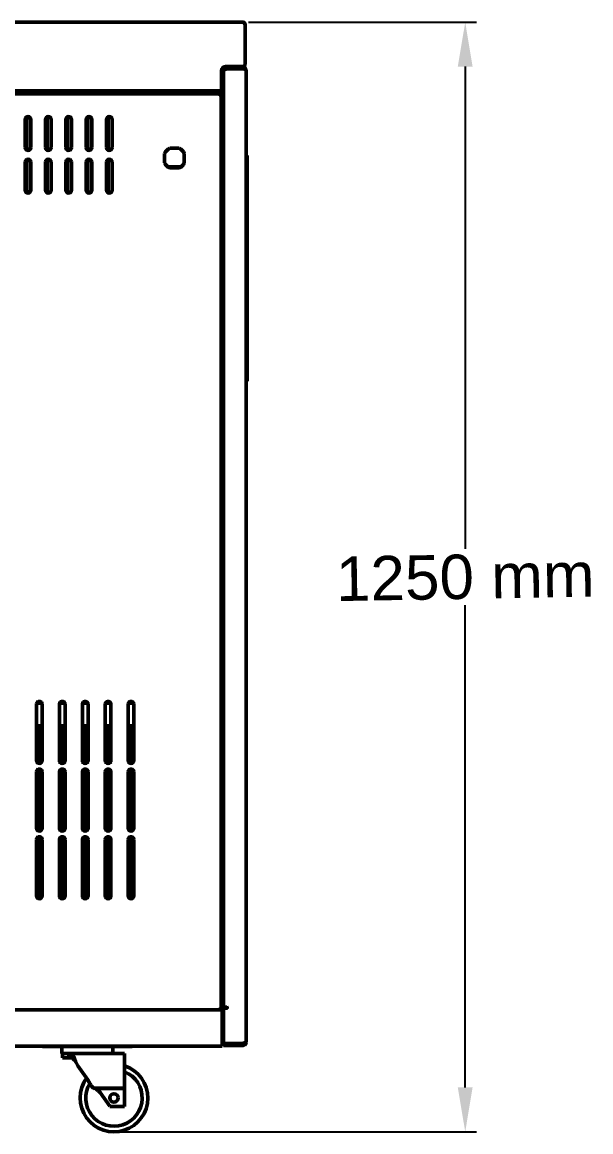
# Model space of a CAD drawing. Header units: millimetres. Extents: x 0 to 129, y 0 to 125.
# Drawn here: x 64.9 to 128.9, y 0 to 125 of the extents above; entities that cross this region are included whole.
import ezdxf

# ---------------------------------------------------------------- set-up
doc = ezdxf.new("R2010")
doc.units = ezdxf.units.MM
doc.layers.add('Visible (ANSI)', color=7, linetype='Continuous', lineweight=50)
doc.styles.get("Standard").update_dxf_attribs({"font": 'arial.ttf'})
doc.dimstyles.new('ISO-25', dxfattribs={"dimtxt": 2.5, "dimasz": 2.5, "dimexe": 1.25, "dimexo": 0.625, "dimtad": 1, "dimtxsty": 'Standard', "dimcen": 2.5, "dimadec": 0, "dimazin": 0, "dimtfac": 1, "dimtmove": 0, "dimatfit": 3, "dimfxl": 1, "dimarcsym": 0})

# ---------------------------------------------------------------- blocks, each defined once
blk = doc.blocks.new('*D82')
at = {"color": 0, "lineweight": -2}
for p, q in [((90.35, 125), (115.99, 125)), ((114.74, 120), (114.74, 65.68)), ((114.74, 5), (114.74, 59.32)), ((75.83, 0), (115.99, 0))]:
    blk.add_line(p, q, dxfattribs=at)
at = {"color": 0}
for points in [[(115.57, 120), (113.9, 120), (114.74, 125)], [(113.9, 5), (115.57, 5), (114.74, 0)]]:
    blk.add_solid(points, dxfattribs=at)
at = {"layer": 'Defpoints', "color": 0}
for p in [(89.72, 125), (75.2, 0), (114.74, 0)]:
    blk.add_point(p, dxfattribs=at)
at = {"color": 0, "insert": (114.74, 62.5), "char_height": 5, "attachment_point": 5, "rotation": 1}
blk.add_mtext('1250 mm', dxfattribs=at)

msp = doc.modelspace()

# ---------------------------------------------------------------- linework, layer by layer
at = {"layer": 'Visible (ANSI)'}
for p, q in [((0.344, 125), (89.721, 125)), ((89.965, 124.756), (89.965, 120.241)), ((87.293, 119.534), (87.293, 117.508)), ((87.523, 119.616), (87.523, 119.56)), ((87.56, 119.616), (87.523, 119.616)), ((87.523, 14.024), (87.523, 119.56)), ((89.721, 119.997), (87.756, 119.997)), ((87.904, 119.997), (87.904, 119.806)), ((89.683, 119.997), (87.904, 119.997)), ((89.683, 119.806), (87.904, 119.806)), ((87.904, 119.755), (89.683, 119.755)), ((89.683, 119.806), (89.683, 119.997)), ((90.065, 119.616), (90.065, 10.098)), ((87.293, 117.264), (87.293, 117.508)), ((87.293, 117.264), (2.771, 117.264)), ((2.778, 116.916), (87.286, 116.916)), ((87.332, 117.018), (85.616, 117.018)), ((87.039, 117.142), (87.039, 117.264)), ((87.039, 117.018), (87.039, 117.142)), ((87.039, 117.074), (87.332, 117.074)), ((87.047, 116.675), (87.051, 116.678)), ((87.255, 116.791), (87.286, 116.791)), ((87.286, 116.794), (87.286, 116.916)), ((87.286, 116.791), (87.286, 13.865)), ((87.293, 117.264), (87.332, 117.264)), ((65.209, 110.879), (65.209, 114.056)), ((65.398, 110.879), (65.398, 114.056)), ((65.844, 114.056), (65.844, 110.879)), ((67.497, 110.879), (67.497, 114.056)), ((67.686, 110.879), (67.686, 114.056)), ((68.132, 114.056), (68.132, 110.879)), ((69.784, 110.879), (69.784, 114.056)), ((69.973, 110.879), (69.973, 114.056)), ((70.42, 114.056), (70.42, 110.879)), ((72.072, 110.879), (72.072, 114.056)), ((72.261, 110.879), (72.261, 114.056)), ((72.707, 114.056), (72.707, 110.879)), ((74.359, 110.879), (74.359, 114.056)), ((74.549, 110.879), (74.549, 114.056)), ((74.995, 114.056), (74.995, 110.879)), ((80.906, 109.158), (80.906, 110.216)), ((81.483, 110.793), (82.541, 110.793)), ((83.118, 110.216), (83.118, 109.158)), ((65.209, 106.061), (65.209, 109.238)), ((65.398, 106.061), (65.398, 109.238)), ((65.844, 109.238), (65.844, 106.061)), ((67.497, 106.061), (67.497, 109.238)), ((67.686, 106.061), (67.686, 109.238)), ((68.132, 109.238), (68.132, 106.061)), ((69.784, 106.061), (69.784, 109.238)), ((69.973, 106.061), (69.973, 109.238)), ((70.42, 109.238), (70.42, 106.061)), ((72.072, 106.061), (72.072, 109.238)), ((72.261, 106.061), (72.261, 109.238)), ((72.707, 109.238), (72.707, 106.061)), ((74.359, 106.061), (74.359, 109.238)), ((74.549, 106.061), (74.549, 109.238)), ((74.995, 109.238), (74.995, 106.061)), ((90.187, 109.984), (90.065, 109.984)), ((90.187, 109.984), (90.187, 109.349)), ((90.187, 85.202), (90.187, 109.349)), ((81.267, 108.713), (82.757, 108.713)), ((82.541, 108.581), (81.483, 108.581)), ((90.187, 85.202), (90.187, 84.566)), ((90.065, 84.566), (90.187, 84.566)), ((66.485, 41.816), (66.485, 48.171)), ((66.508, 48.289), (67.098, 48.289)), ((67.121, 48.171), (67.121, 41.816)), ((69.065, 41.816), (69.065, 48.171)), ((69.088, 48.289), (69.678, 48.289)), ((69.701, 48.171), (69.701, 41.816)), ((71.645, 41.816), (71.645, 48.171)), ((71.668, 48.289), (72.258, 48.289)), ((72.281, 48.171), (72.281, 41.816)), ((74.225, 41.816), (74.225, 48.171)), ((74.248, 48.289), (74.838, 48.289)), ((74.861, 48.171), (74.861, 41.816)), ((76.805, 41.816), (76.805, 48.171)), ((76.828, 48.289), (77.418, 48.289)), ((77.441, 48.171), (77.441, 41.816)), ((67.121, 45.747), (66.485, 45.747)), ((66.803, 41.816), (66.803, 45.747)), ((69.701, 45.747), (69.065, 45.747)), ((69.383, 41.816), (69.383, 45.747)), ((72.281, 45.747), (71.645, 45.747)), ((71.963, 41.816), (71.963, 45.747)), ((74.861, 45.747), (74.225, 45.747)), ((74.543, 41.816), (74.543, 45.747)), ((77.441, 45.747), (76.805, 45.747)), ((77.123, 41.816), (77.123, 45.747)), ((66.485, 34.191), (66.485, 40.545)), ((66.803, 34.191), (66.803, 40.545)), ((67.121, 40.545), (67.121, 34.191)), ((69.065, 34.191), (69.065, 40.545)), ((69.383, 34.191), (69.383, 40.545)), ((69.701, 40.545), (69.701, 34.191)), ((71.645, 34.191), (71.645, 40.545)), ((71.963, 34.191), (71.963, 40.545)), ((72.281, 40.545), (72.281, 34.191)), ((74.225, 34.191), (74.225, 40.545)), ((74.543, 34.191), (74.543, 40.545)), ((74.861, 40.545), (74.861, 34.191)), ((76.805, 34.191), (76.805, 40.545)), ((77.123, 34.191), (77.123, 40.545)), ((77.441, 40.545), (77.441, 34.191)), ((66.485, 26.565), (66.485, 32.92)), ((66.803, 26.565), (66.803, 32.92)), ((67.121, 32.92), (67.121, 26.565)), ((69.065, 26.565), (69.065, 32.92)), ((69.383, 26.565), (69.383, 32.92)), ((69.701, 32.92), (69.701, 26.565)), ((71.645, 26.565), (71.645, 32.92)), ((71.963, 26.565), (71.963, 32.92)), ((72.281, 32.92), (72.281, 26.565)), ((74.225, 26.565), (74.225, 32.92)), ((74.543, 26.565), (74.543, 32.92)), ((74.861, 32.92), (74.861, 26.565)), ((76.805, 26.565), (76.805, 32.92)), ((77.123, 26.565), (77.123, 32.92)), ((77.441, 32.92), (77.441, 26.565)), ((87.255, 13.865), (87.286, 13.865)), ((87.332, 14.024), (87.286, 14.024)), ((87.286, 13.863), (87.286, 13.74)), ((87.523, 14.024), (87.332, 14.024)), ((87.523, 14.024), (87.904, 14.024)), ((87.904, 13.928), (87.523, 13.928)), ((87.523, 9.958), (87.523, 13.928)), ((87.286, 13.74), (2.778, 13.74)), ((87.286, 13.74), (87.363, 13.74)), ((87.363, 13.359), (87.363, 13.74)), ((87.363, 13.74), (87.523, 13.74)), ((87.523, 13.55), (87.363, 13.55)), ((87.363, 13.359), (87.363, 10.042)), ((87.363, 9.661), (87.363, 10.042)), ((87.523, 10.009), (87.363, 10.009)), ((87.363, 9.661), (2.702, 9.661)), ((67.148, 9.661), (67.148, 9.612)), ((67.466, 9.612), (67.148, 9.612)), ((67.466, 9.612), (76.938, 9.612)), ((69.342, 9.612), (69.342, 8.818)), ((70.252, 8.818), (69.342, 8.818)), ((69.422, 8.818), (69.422, 8.341)), ((70.117, 8.818), (70.117, 8.341)), ((70.332, 8.818), (70.252, 8.818)), ((70.332, 8.551), (70.332, 8.818)), ((70.332, 8.818), (70.426, 8.818)), ((73.978, 8.818), (70.426, 8.818)), ((73.978, 8.818), (76.405, 8.818)), ((75.062, 9.612), (75.062, 8.818)), ((76.405, 8.818), (76.405, 7.864)), ((77.256, 9.612), (76.938, 9.612)), ((77.256, 9.661), (77.256, 9.612)), ((89.683, 9.958), (87.523, 9.958)), ((89.683, 9.907), (87.523, 9.907)), ((87.523, 9.907), (87.523, 9.717)), ((87.523, 9.717), (89.683, 9.717)), ((89.683, 9.907), (89.683, 9.717)), ((70.117, 8.341), (69.422, 8.341)), ((70.117, 8.341), (70.332, 8.341)), ((70.332, 8.341), (70.332, 8.551)), ((71.136, 7.438), (70.908, 7.864)), ((76.405, 7.864), (76.405, 5.862)), ((71.136, 7.45), (72.266, 5.862)), ((71.136, 7.438), (71.136, 7.45)), ((76.405, 5.862), (76.405, 4.91)), ((73.032, 4.884), (73.032, 4.91)), ((73.032, 4.91), (76.405, 4.91)), ((76.405, 4.884), (73.032, 4.884)), ((73.641, 4.432), (74.75, 2.872)), ((76.405, 4.884), (76.405, 4.91)), ((76.405, 4.432), (76.405, 4.884)), ((76.405, 4.432), (76.405, 2.86)), ((74.75, 2.872), (74.75, 2.86)), ((76.405, 2.86), (74.75, 2.86))]:
    msp.add_line(p, q, dxfattribs=at)
msp.add_circle((75.204, 3.813), 0.477, dxfattribs=at)
for centre, radius, start, end in [((89.721, 120.241), 0.244, 270, 0), ((87.756, 119.534), 0.463, 90, 180), ((85.616, 116.383), 0.635, 90, 122.93338), ((87.332, 117.455), 0.191, 270, 0), ((87.332, 117.455), 0.381, 270, 276.84687), ((65.527, 114.056), 0.318, 0, 180), ((65.716, 114.056), 0.318, 107.31664, 180), ((67.814, 114.056), 0.318, 0, 180), ((68.003, 114.056), 0.318, 107.31664, 180), ((70.102, 114.056), 0.318, 0, 180), ((70.291, 114.056), 0.318, 107.31664, 180), ((72.39, 114.056), 0.318, 0, 180), ((72.579, 114.056), 0.318, 107.31664, 180), ((74.677, 114.056), 0.318, 0, 180), ((74.866, 114.056), 0.318, 107.31664, 180), ((65.527, 110.879), 0.318, 180, 0), ((65.716, 110.879), 0.318, 180, 252.68336), ((67.814, 110.879), 0.318, 180, 0), ((68.003, 110.879), 0.318, 180, 252.68336), ((70.102, 110.879), 0.318, 180, 0), ((70.291, 110.879), 0.318, 180, 252.68336), ((72.39, 110.879), 0.318, 180, 0), ((72.579, 110.879), 0.318, 180, 252.68336), ((74.677, 110.879), 0.318, 180, 0), ((74.866, 110.879), 0.318, 180, 252.68336), ((82.012, 109.687), 1.226, 115.57351, 154.42876), ((82.012, 109.687), 1.226, 25.57124, 64.42649), ((65.527, 109.238), 0.318, 0, 180), ((65.716, 109.238), 0.318, 107.31664, 180), ((67.814, 109.238), 0.318, 0, 180), ((68.003, 109.238), 0.318, 107.31664, 180), ((70.102, 109.238), 0.318, 0, 180), ((70.291, 109.238), 0.318, 107.31664, 180), ((72.39, 109.238), 0.318, 0, 180), ((72.579, 109.238), 0.318, 107.31664, 180), ((74.677, 109.238), 0.318, 0, 180), ((74.866, 109.238), 0.318, 107.31664, 180), ((82.012, 109.687), 1.226, 205.57121, 244.42877), ((82.012, 109.687), 1.226, 295.57123, 334.42879), ((65.527, 106.061), 0.318, 180, 0), ((65.716, 106.061), 0.318, 180, 252.68336), ((67.814, 106.061), 0.318, 180, 0), ((68.003, 106.061), 0.318, 180, 252.68336), ((70.102, 106.061), 0.318, 180, 0), ((70.291, 106.061), 0.318, 180, 252.68336), ((72.39, 106.061), 0.318, 180, 0), ((72.579, 106.061), 0.318, 180, 252.68336), ((74.677, 106.061), 0.318, 180, 0), ((74.866, 106.061), 0.318, 180, 252.68336), ((66.803, 48.171), 0.318, 0, 180), ((67.121, 48.171), 0.318, 120, 158.16098), ((69.383, 48.171), 0.318, 0, 180), ((69.701, 48.171), 0.318, 120, 158.16098), ((71.963, 48.171), 0.318, 0, 180), ((72.281, 48.171), 0.318, 120, 158.16098), ((74.543, 48.171), 0.318, 0, 180), ((74.861, 48.171), 0.318, 120, 158.16098), ((77.123, 48.171), 0.318, 0, 180), ((77.441, 48.171), 0.318, 120, 158.16098), ((66.803, 41.816), 0.318, 180, 0), ((67.121, 41.816), 0.318, 180, 240), ((69.383, 41.816), 0.318, 180, 0), ((69.701, 41.816), 0.318, 180, 240), ((71.963, 41.816), 0.318, 180, 0), ((72.281, 41.816), 0.318, 180, 240), ((74.543, 41.816), 0.318, 180, 0), ((74.861, 41.816), 0.318, 180, 240), ((77.123, 41.816), 0.318, 180, 0), ((77.441, 41.816), 0.318, 180, 240), ((66.803, 40.545), 0.318, 0, 180), ((67.121, 40.545), 0.318, 120, 180), ((69.383, 40.545), 0.318, 0, 180), ((69.701, 40.545), 0.318, 120, 180), ((71.963, 40.545), 0.318, 0, 180), ((72.281, 40.545), 0.318, 120, 180), ((74.543, 40.545), 0.318, 0, 180), ((74.861, 40.545), 0.318, 120, 180), ((77.123, 40.545), 0.318, 0, 180), ((77.441, 40.545), 0.318, 120, 180), ((66.803, 34.191), 0.318, 180, 0), ((67.121, 34.191), 0.318, 180, 240), ((69.383, 34.191), 0.318, 180, 0), ((69.701, 34.191), 0.318, 180, 240), ((71.963, 34.191), 0.318, 180, 0), ((72.281, 34.191), 0.318, 180, 240), ((74.543, 34.191), 0.318, 180, 0), ((74.861, 34.191), 0.318, 180, 240), ((77.123, 34.191), 0.318, 180, 0), ((77.441, 34.191), 0.318, 180, 240), ((66.803, 32.92), 0.318, 0, 180), ((67.121, 32.92), 0.318, 120, 180), ((69.383, 32.92), 0.318, 0, 180), ((69.701, 32.92), 0.318, 120, 180), ((71.963, 32.92), 0.318, 0, 180), ((72.281, 32.92), 0.318, 120, 180), ((74.543, 32.92), 0.318, 0, 180), ((74.861, 32.92), 0.318, 120, 180), ((77.123, 32.92), 0.318, 0, 180), ((77.441, 32.92), 0.318, 120, 180), ((66.803, 26.565), 0.318, 180, 0), ((67.121, 26.565), 0.318, 180, 240), ((69.383, 26.565), 0.318, 180, 0), ((69.701, 26.565), 0.318, 180, 240), ((71.963, 26.565), 0.318, 180, 0), ((72.281, 26.565), 0.318, 180, 240), ((74.543, 26.565), 0.318, 180, 0), ((74.861, 26.565), 0.318, 180, 240), ((77.123, 26.565), 0.318, 180, 0), ((77.441, 26.565), 0.318, 180, 240), ((87.904, 13.976), 0.0477, 270, 90), ((75.204, 3.813), 3.813, 143.87863, 71.64156), ((75.204, 3.813), 3.177, 148.94097, 67.79307)]:
    msp.add_arc(centre, radius, start, end, dxfattribs=at)
for points, knots in [([(89.965, 124.756), (89.965, 124.844), (89.913, 124.93), (89.835, 124.972), (89.8, 124.991), (89.761, 125), (89.721, 125)], [0, 0, 0, 0, 1.0809053, 1.0809053, 1.0809053, 1.5707963, 1.5707963, 1.5707963, 1.5707963]), ([(89.721, 125), (89.777, 125), (89.833, 124.949), (89.889, 124.871), (89.914, 124.836), (89.939, 124.796), (89.965, 124.756)], [0, 0, 0, 0, 1.0809053, 1.0809053, 1.0809053, 1.5707963, 1.5707963, 1.5707963, 1.5707963]), ([(87.904, 119.997), (87.781, 119.997), (87.66, 119.933), (87.59, 119.832), (87.547, 119.769), (87.523, 119.692), (87.523, 119.616)], [0, 0, 0, 0, 0.9667911, 0.9667911, 0.9667911, 1.5707963, 1.5707963, 1.5707963, 1.5707963]), ([(87.523, 119.56), (87.523, 119.6), (87.586, 119.64), (87.688, 119.68), (87.751, 119.705), (87.827, 119.73), (87.904, 119.755)], [0, 0, 0, 0, 0.9667911, 0.9667911, 0.9667911, 1.5707963, 1.5707963, 1.5707963, 1.5707963]), ([(90.065, 119.616), (90.065, 119.738), (90.001, 119.86), (89.9, 119.929), (89.837, 119.973), (89.76, 119.997), (89.683, 119.997)], [0, 0, 0, 0, 0.9667911, 0.9667911, 0.9667911, 1.5707963, 1.5707963, 1.5707963, 1.5707963]), ([(89.844, 119.716), (89.825, 119.748), (89.796, 119.774), (89.761, 119.79), (89.737, 119.801), (89.71, 119.806), (89.683, 119.806)], [0.5570811, 0.5570811, 0.5570811, 0.5570811, 1.1497149, 1.1497149, 1.1497149, 1.5707963, 1.5707963, 1.5707963, 1.5707963]), ([(89.683, 119.755), (89.806, 119.727), (89.927, 119.698), (89.997, 119.669), (90.041, 119.651), (90.065, 119.634), (90.065, 119.616)], [0, 0, 0, 0, 0.9667911, 0.9667911, 0.9667911, 1.5707963, 1.5707963, 1.5707963, 1.5707963]), ([(87.286, 116.916), (87.23, 116.916), (87.175, 116.864), (87.119, 116.787), (87.093, 116.752), (87.068, 116.712), (87.042, 116.672)], [0, 0, 0, 0, 1.0809053, 1.0809053, 1.0809053, 1.5707963, 1.5707963, 1.5707963, 1.5707963]), ([(87.042, 116.672), (87.109, 116.724), (87.176, 116.774), (87.242, 116.789), (87.257, 116.792), (87.272, 116.794), (87.286, 116.794)], [0, 0, 0, 0, 1.2854203, 1.2854203, 1.2854203, 1.5707963, 1.5707963, 1.5707963, 1.5707963]), ([(87.042, 116.672), (87.13, 116.699), (87.216, 116.727), (87.258, 116.754), (87.276, 116.767), (87.286, 116.779), (87.286, 116.791)], [0, 0, 0, 0, 1.0809053, 1.0809053, 1.0809053, 1.5707963, 1.5707963, 1.5707963, 1.5707963]), ([(87.523, 117.399), (87.523, 117.306), (87.477, 117.213), (87.41, 117.12), (87.386, 117.086), (87.359, 117.052), (87.332, 117.018)], [0, 0, 0, 0, 1.1497149, 1.1497149, 1.1497149, 1.5707963, 1.5707963, 1.5707963, 1.5707963]), ([(87.042, 13.985), (87.098, 13.897), (87.154, 13.811), (87.21, 13.769), (87.236, 13.75), (87.261, 13.74), (87.286, 13.74)], [0, 0, 0, 0, 1.0809053, 1.0809053, 1.0809053, 1.5707963, 1.5707963, 1.5707963, 1.5707963]), ([(87.042, 13.985), (87.109, 13.932), (87.176, 13.882), (87.242, 13.867), (87.257, 13.864), (87.272, 13.863), (87.286, 13.863)], [0, 0, 0, 0, 1.2854203, 1.2854203, 1.2854203, 1.5707963, 1.5707963, 1.5707963, 1.5707963]), ([(87.286, 13.865), (87.286, 13.892), (87.235, 13.92), (87.157, 13.947), (87.122, 13.96), (87.082, 13.972), (87.042, 13.985)], [0, 0, 0, 0, 1.0809053, 1.0809053, 1.0809053, 1.5707963, 1.5707963, 1.5707963, 1.5707963]), ([(89.683, 9.717), (89.806, 9.717), (89.927, 9.78), (89.997, 9.882), (90.041, 9.945), (90.065, 10.021), (90.065, 10.098)], [0, 0, 0, 0, 0.9667911, 0.9667911, 0.9667911, 1.5707963, 1.5707963, 1.5707963, 1.5707963]), ([(90.065, 10.098), (90.065, 10.069), (90.001, 10.041), (89.9, 10.012), (89.837, 9.994), (89.76, 9.976), (89.683, 9.958)], [0, 0, 0, 0, 0.9667911, 0.9667911, 0.9667911, 1.5707963, 1.5707963, 1.5707963, 1.5707963]), ([(70.332, 8.818), (70.357, 8.818), (70.383, 8.811), (70.46, 8.769), (70.51, 8.715), (70.613, 8.559), (70.664, 8.459), (70.747, 8.272), (70.779, 8.194), (70.828, 8.072), (70.844, 8.031), (70.876, 7.948), (70.892, 7.906), (70.908, 7.864)], [0, 0, 0, 0, 0.21324, 0.21324, 0.6407008, 0.6407008, 1.0681406, 1.0681406, 1.3377166, 1.3377166, 1.4723556, 1.4723556, 1.6069993, 1.6069993, 1.6069993, 1.6069993]), ([(89.844, 9.998), (89.825, 9.966), (89.796, 9.939), (89.761, 9.924), (89.737, 9.913), (89.71, 9.907), (89.683, 9.907)], [0.5570811, 0.5570811, 0.5570811, 0.5570811, 1.1497149, 1.1497149, 1.1497149, 1.5707963, 1.5707963, 1.5707963, 1.5707963]), ([(70.908, 7.864), (70.893, 7.884), (70.878, 7.903), (70.833, 7.962), (70.803, 8), (70.713, 8.109), (70.653, 8.174), (70.549, 8.263), (70.506, 8.292), (70.441, 8.321), (70.419, 8.329), (70.375, 8.339), (70.354, 8.341), (70.332, 8.341)], [0, 0, 0, 0, 0.07390254, 0.07390254, 0.22178749, 0.22178749, 0.51868597, 0.51868597, 0.73283098, 0.73283098, 0.83969274, 0.83969274, 0.94655649, 0.94655649, 0.94655649, 0.94655649]), ([(72.266, 5.862), (72.301, 5.792), (72.337, 5.723), (72.408, 5.587), (72.443, 5.521), (72.551, 5.331), (72.621, 5.219), (72.749, 5.059), (72.806, 5.003), (72.891, 4.947), (72.919, 4.932), (72.975, 4.913), (73.004, 4.908), (73.032, 4.908)], [0, 0, 0, 0, 0.2343897, 0.2343897, 0.4686894, 0.4686894, 0.9386633, 0.9386633, 1.3118379, 1.3118379, 1.4980725, 1.4980725, 1.6843123, 1.6843123, 1.6843123, 1.6843123]), ([(73.032, 4.884), (73.077, 4.87), (73.123, 4.85), (73.247, 4.781), (73.325, 4.722), (73.444, 4.62), (73.483, 4.584), (73.562, 4.509), (73.602, 4.47), (73.641, 4.432)], [0, 0, 0, 0, 0.19026398, 0.19026398, 0.52232028, 0.52232028, 0.68774568, 0.68774568, 0.85317179, 0.85317179, 0.85317179, 0.85317179])]:
    msp.add_open_spline(points, degree=3, knots=knots, dxfattribs=at)
for points in [[(87.904, 119.806), (87.832, 119.806), (87.762, 119.762), (87.732, 119.697)], [(87.042, 116.672), (87.082, 116.696), (87.12, 116.721), (87.142, 116.745)], [(87.042, 13.985), (87.082, 13.96), (87.12, 13.936), (87.142, 13.911)]]:
    msp.add_open_spline(points, degree=3, dxfattribs=at)

# ---------------------------------------------------------------- dimensions: what is measured, and where the dimension line sits
dim = msp.add_linear_dim(base=(114.735, 0), p1=(89.721, 125), p2=(75.204, 0), angle=90, text='1250 mm', dimstyle='ISO-25', override={"dimtxt": 5, "dimasz": 5})
dim.commit()
dim.dimension.update_dxf_attribs({"geometry": '*D82', "text_midpoint": (114.735, 62.5), "dimtype": 160, "text_rotation": 1})

doc.saveas('drawing.dxf')
